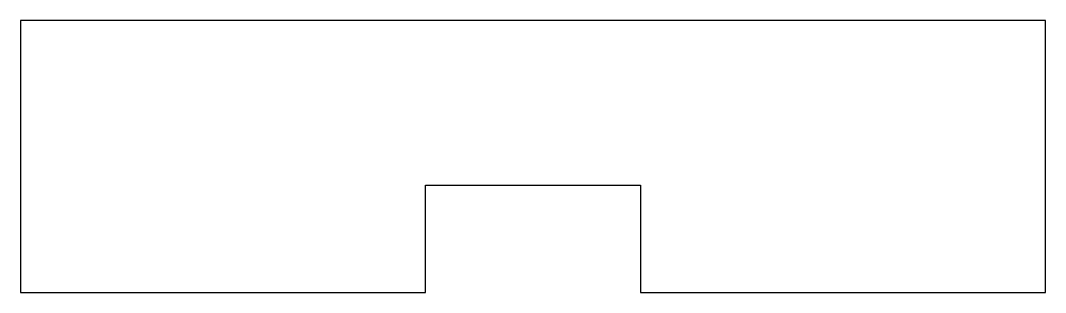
# Model space of a CAD drawing. Header units: millimetres. Extents: x -224 to 62, y 4 to 80.
import ezdxf

# ---------------------------------------------------------------- set-up
doc = ezdxf.new("R2010")
doc.units = ezdxf.units.MM
doc.layers.get('0').update_dxf_attribs({"linetype": 'CONTINUOUS'})

msp = doc.modelspace()

# ---------------------------------------------------------------- linework, layer by layer
msp.add_lwpolyline([(-51, 34), (-51, 4), (62, 4), (62, 80), (-224, 80), (-224, 4), (-111, 4), (-111, 34)], close=True)

doc.saveas('drawing.dxf')
